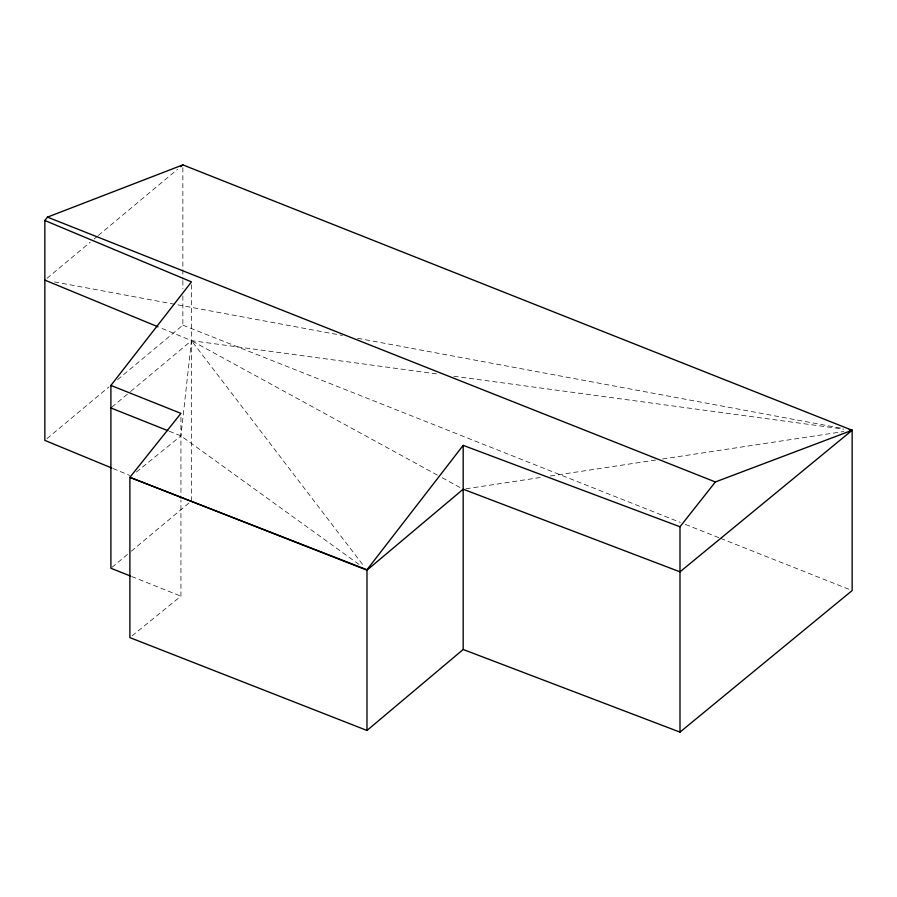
<?xml version="1.0" encoding="UTF-8"?>
<svg xmlns="http://www.w3.org/2000/svg" width="897" height="897" viewBox="0 0 897 897"><rect width="100%" height="100%" fill="white"/><g stroke="black" fill="none" stroke-linecap="round" stroke-linejoin="round"><path stroke-width="0.67" stroke-dasharray="4.49 3.36" d="M111.89 407.148L130.233 391.81M130.805 391.339L191.465 340.636L438.532 374.15M111.979 567.353L130.233 552.092M131.31 551.195L189.323 502.712M46.992 278.328L90.227 242.224M94.062 239.017L97.706 235.978M98.345 235.451L177.55 169.309M46.992 438.611L109.042 386.798M117.597 379.644L182.865 325.163L182.865 295.887M136.411 472.035L180.936 435.875L191.465 340.636L159.318 327.36M132.061 635.85L180.936 596.157L180.936 499.988M465.947 488.798L542.08 477.249M550.388 475.993L655.584 460.049M662.513 459.006L843.842 431.524M453.804 376.224L843.819 429.136M54.493 281.905L342.419 335.456M357.578 338.281L842.507 428.463M182.865 325.163L680.274 522.39M685.476 524.453L719.338 537.875M720.639 538.391L850.849 590.024M169.264 431.233L180.936 435.875L360.168 565.267M131.657 576.513L180.936 596.157M113.011 468.526L129.74 475.432M437.366 475.096L191.465 340.636L363.577 565.749M442.277 477.787L460.722 487.867M191.465 284.685L191.465 500.918M182.865 167.661L182.865 279.169M182.865 280.559L182.865 288.924M180.936 417.352L180.936 498.597"/><path stroke-width="1.35" d="M366.974 730.461L366.974 569.763L463.177 445.361L679.993 526.763L679.993 732.12L463.177 649.495L366.974 730.461L129.886 637.61L129.886 477.327L180.936 413.382L110.903 385.418L191.465 281.882L44.85 220.494L47.474 217.13L182.865 164.88L852.15 430.257L852.15 590.54L679.993 732.12M679.993 526.763L715.369 481.958L852.15 430.257L849.392 429.753M180.723 166.663L182.865 164.88M849.369 429.887L852.15 430.257L679.993 571.838L463.177 489.213L366.974 570.178L129.886 477.327L366.974 569.763M715.369 481.958L47.474 217.13M110.903 407.967L167.963 430.706M130.357 575.997L110.903 568.25L110.903 385.418M44.85 280.111L158.029 326.833M111.733 467.999L44.85 440.393L44.85 220.494M463.177 445.361L463.177 649.495"/></g></svg>
